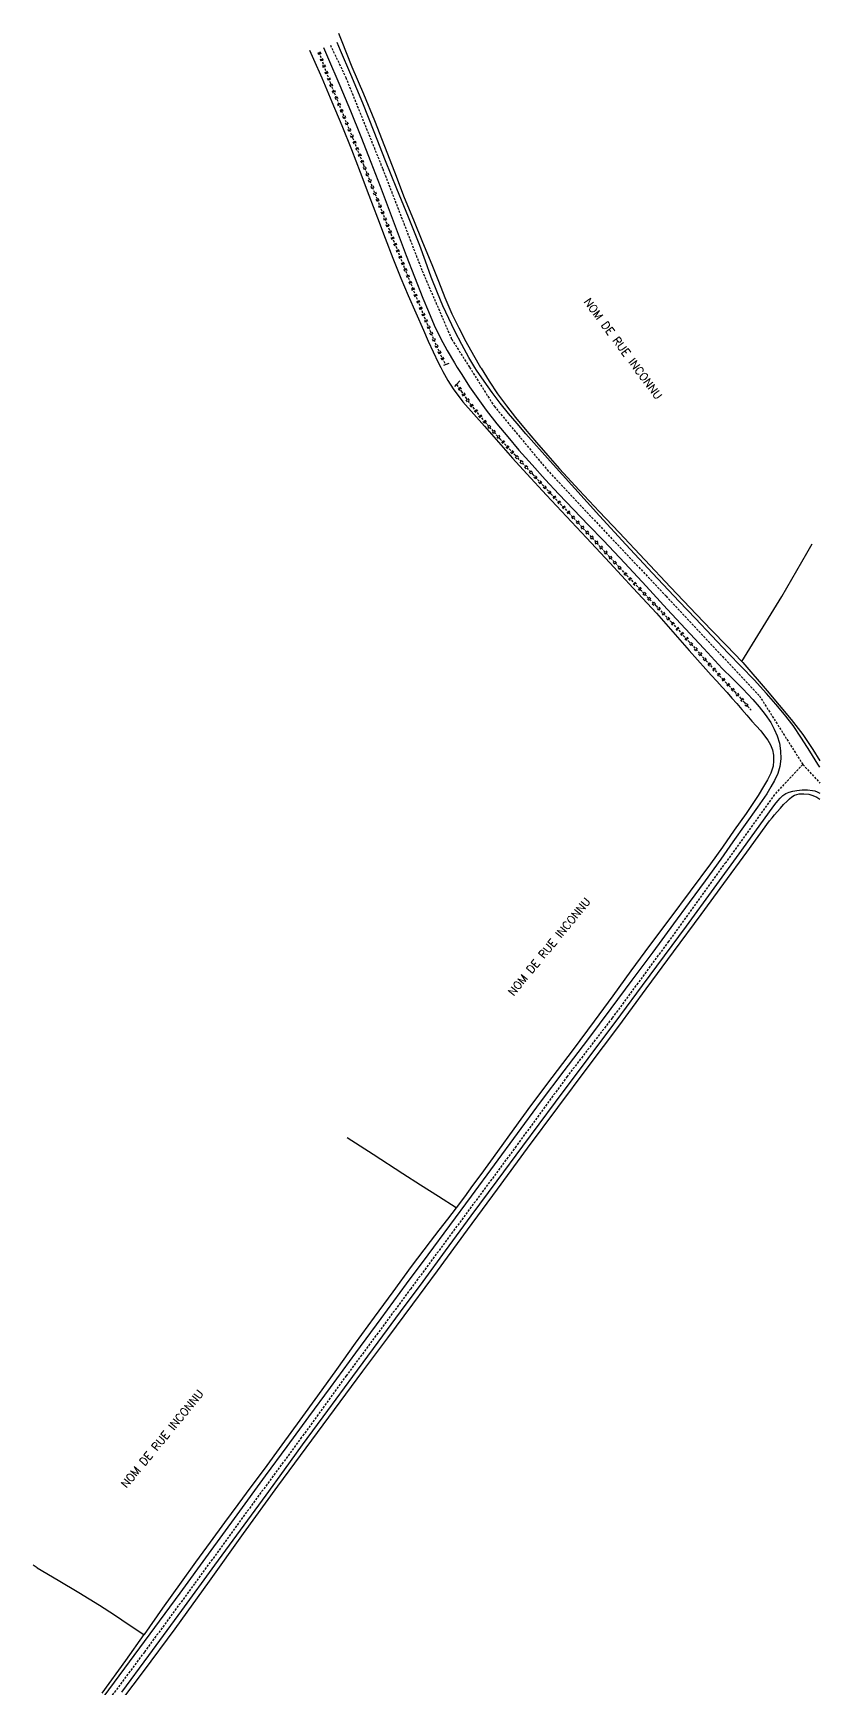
# Model space of a CAD drawing. Header units: millimetres. Extents: x 105000 to 106000, y 138000 to 138784.
# Drawn here: x 105828 to 106000, y 138382 to 138744.1 of the extents above; entities that cross this region are included whole.
import ezdxf
from ezdxf.enums import TextEntityAlignment as Align

# ---------------------------------------------------------------- set-up
doc = ezdxf.new("R2010")
doc.units = ezdxf.units.MM
doc.linetypes.add('DASHED', pattern=[0.75, 0.5, -0.25])
doc.layers.get('0').update_dxf_attribs({"linetype": 'CONTINUOUS'})
for name, color, linetype in [('W0001', 6, 'DASHED'), ('W0008', 7, 'CONTINUOUS'), ('W0120', 7, 'CONTINUOUS'), ('W0220', 5, 'DASHED'), ('W0330', 7, 'CONTINUOUS'), ('W0989', 7, 'CONTINUOUS')]:
    doc.layers.add(name, color=color, linetype=linetype)
doc.styles.get("Standard").update_dxf_attribs({"font": 'romans.shx', "width": 0.85})

# ---------------------------------------------------------------- blocks, each defined once
blk = doc.blocks.new('t220o')
at = {"color": 0, "linetype": 'Continuous'}
for p, q in [((-0.25, 0.25), (0.25, 0.25)), ((-0.25, -0.25), (0.25, -0.25))]:
    blk.add_line(p, q, dxfattribs=at)

msp = doc.modelspace()

# ---------------------------------------------------------------- linework, layer by layer
at = {"layer": 'W0001'}
for points in [[(105893, 138741.48), (105896.37, 138734.42), (105904.45, 138714.4), (105913.07, 138692.11), (105919.52, 138677.16), (105923.42, 138671)], [(105923.42, 138671), (105928.82, 138662.49), (105940.37, 138648.62), (105953.19, 138634.95), (105966.39, 138620.96), (105978.7, 138607.78), (105986.79, 138599.17), (105996.27, 138584.15)], [(105996.27, 138584.15), (105990.07, 138577.56), (105979.41, 138562.73), (105966.91, 138545.45), (105954.58, 138528.67), (105944.76, 138515.92), (105933.62, 138500.67), (105919.73, 138481.9), (105910.56, 138469.49), (105896.49, 138450.48), (105886.72, 138437.01), (105875.59, 138421.86), (105863.32, 138404.99), (105852.35, 138390.05), (105838.98, 138372.08), (105833.61, 138364.77)], [(105996.27, 138584.15), (106000, 138580.09)]]:
    msp.add_lwpolyline(points, dxfattribs=at)
at = {"layer": 'W0008'}
for points in [[(105924.61, 138671), (105923.29, 138673.19), (105921.72, 138676.02), (105920.23, 138678.9), (105918.89, 138681.67), (105917.62, 138684.47), (105916.4, 138687.3), (105915.06, 138690.73), (105913.8, 138694.21), (105912.55, 138697.68), (105910.05, 138703.85), (105907.56, 138710.02), (105905.07, 138716.2), (105902.58, 138722.49), (105900.09, 138728.78), (105897.51, 138735.04), (105895.21, 138740.31), (105894.48, 138742.01)], [(105891.53, 138740.93), (105892.4, 138738.93), (105895.09, 138732.67), (105897.39, 138727.1), (105899.64, 138721.5), (105901.85, 138715.89), (105903.87, 138710.65), (105905.85, 138705.39), (105907.85, 138700.13), (105909.61, 138695.46), (105911.39, 138690.79), (105913.24, 138686.15), (105914.47, 138683.19), (105915.73, 138680.24), (105917.11, 138677.35), (105918.56, 138674.65), (105920.12, 138672.01), (105920.75, 138671)], [(105920.75, 138671), (105921.74, 138669.41), (105923.45, 138666.77), (105925.23, 138664.16), (105927.08, 138661.61), (105929.38, 138658.65), (105931.78, 138655.77), (105934.22, 138652.91), (105937.08, 138649.67), (105939.99, 138646.47), (105942.91, 138643.27), (105946.18, 138639.89), (105949.46, 138636.5), (105952.72, 138633.1), (105957.38, 138628.14), (105962, 138623.15), (105966.62, 138618.15), (105970.62, 138613.83), (105974.62, 138609.5), (105978.62, 138605.17), (105980.89, 138602.93), (105983.16, 138600.68), (105985.33, 138598.35), (105986.73, 138596.75), (105988.08, 138595.11), (105989.25, 138593.36), (105990.02, 138591.9), (105990.68, 138590.38), (105991.15, 138588.82), (105991.41, 138587.12), (105991.45, 138585.38), (105991.26, 138583.69), (105990.78, 138582.16), (105990.08, 138580.67), (105989.3, 138579.23), (105988.38, 138577.73), (105987.36, 138576.27), (105986.34, 138574.82), (105983.67, 138571.02), (105981, 138567.22), (105978.32, 138563.42), (105974.9, 138558.7), (105971.46, 138553.98), (105968.02, 138549.27), (105963.47, 138543.11), (105958.91, 138536.95), (105954.34, 138530.81), (105949.2, 138523.96), (105944.04, 138517.14), (105938.88, 138510.31), (105933.86, 138503.44), (105928.83, 138496.57), (105923.79, 138489.72), (105919.05, 138483.32), (105914.29, 138476.93), (105909.54, 138470.55), (105904.02, 138463), (105898.51, 138455.45), (105892.98, 138447.9), (105888.25, 138441.46), (105883.51, 138435.02), (105878.77, 138428.57), (105872.55, 138420.02), (105866.33, 138411.45), (105860.1, 138402.9), (105854.59, 138395.39), (105849.05, 138387.89), (105843.51, 138380.4)], [(106000, 138583.53), (105999.57, 138584.21), (105997.8, 138587.06), (105996.02, 138589.92), (105994.13, 138592.69), (105992.29, 138595.06), (105990.35, 138597.37), (105988.37, 138599.64), (105985.63, 138602.65), (105982.81, 138605.59), (105979.99, 138608.53), (105976.4, 138612.29), (105972.81, 138616.04), (105969.22, 138619.79), (105963.41, 138626.02), (105957.61, 138632.24), (105951.84, 138638.5), (105946.45, 138644.47), (105941.08, 138650.48), (105935.71, 138656.48), (105933.84, 138658.69), (105931.96, 138660.9), (105930.14, 138663.15), (105928.34, 138665.53), (105926.61, 138667.95), (105924.96, 138670.42), (105924.61, 138671)], [(105847.41, 138381.27), (105853.32, 138389.31), (105860.55, 138399.15), (105867.76, 138409.01), (105874.97, 138418.86), (105878.96, 138424.36), (105882.95, 138429.86), (105886.95, 138435.36), (105892.43, 138442.85), (105897.93, 138450.32), (105903.42, 138457.79), (105908.34, 138464.45), (105913.26, 138471.11), (105918.18, 138477.77), (105923.81, 138485.41), (105929.44, 138493.06), (105935.08, 138500.69), (105942.2, 138510.27), (105949.33, 138519.83), (105956.46, 138529.39), (105961.26, 138535.85), (105966.05, 138542.31), (105970.83, 138548.79), (105976.9, 138557.1), (105982.93, 138565.43), (105988.96, 138573.77), (105989.55, 138574.58), (105990.14, 138575.39), (105990.78, 138576.17), (105991.32, 138576.76), (105991.9, 138577.33), (105992.54, 138577.79), (105993.3, 138578.11), (105994.12, 138578.31), (105994.95, 138578.46), (105996.1, 138578.6), (105997.27, 138578.63), (105998.4, 138578.48), (105998.92, 138578.36), (105999.42, 138578.2), (105999.88, 138577.97), (106000, 138577.86)]]:
    msp.add_lwpolyline(points, dxfattribs=at)
at = {"layer": 'W0120'}
for points in [[(105918.88, 138671.87), (105917.76, 138671.38)], [(105920.24, 138666.8), (105920.61, 138667.23), (105921.28, 138668.02)]]:
    msp.add_lwpolyline(points, dxfattribs=at)
at = {"layer": 'W0220'}
for points in [[(105890.51, 138739.91), (105890.51, 138739.91), (105893, 138733.12), (105895.43, 138727.18), (105897.84, 138721.23), (105900.24, 138715.28), (105903.23, 138707.77), (105906.2, 138700.26), (105909.2, 138692.75), (105910.93, 138688.43), (105912.68, 138684.11), (105914.47, 138679.8), (105915.31, 138677.77), (105916.17, 138675.74), (105917.09, 138673.74), (105917.45, 138673.04), (105917.81, 138672.34), (105918.17, 138671.64)], [(105920.61, 138667.23), (105921.63, 138665.77), (105922.64, 138664.3), (105923.68, 138662.86), (105926.77, 138659.05), (105930.06, 138655.4), (105933.38, 138651.78), (105937.27, 138647.55), (105941.21, 138643.36), (105945.15, 138639.17), (105949.18, 138634.81), (105953.21, 138630.44), (105957.24, 138626.08)], [(105957.24, 138626.08), (105960.71, 138622.45), (105964.19, 138618.83), (105967.63, 138615.17), (105971.37, 138611.05), (105975.07, 138606.9), (105978.81, 138602.78), (105980.1, 138601.4), (105981.4, 138600.02), (105982.68, 138598.63), (105983.44, 138597.77), (105984.2, 138596.9), (105984.95, 138596.04)]]:
    msp.add_lwpolyline(points, dxfattribs=at)
at = {"layer": 'W0330'}
for points in [[(105894.81, 138744.1), (105895.33, 138742.6), (105897.71, 138736.69), (105900.22, 138730.84), (105902.68, 138724.96), (105904.86, 138719.37), (105906.99, 138713.76), (105909.17, 138708.16), (105911.15, 138703.26), (105913.17, 138698.37), (105915.18, 138693.48), (105916.61, 138689.87), (105918.04, 138686.26), (105919.58, 138682.71), (105921.06, 138679.65), (105922.63, 138676.63), (105924.28, 138673.66), (105925.84, 138671)], [(105888.45, 138740.4), (105889.34, 138738.4), (105891.14, 138734.29), (105893.33, 138729.09), (105895.48, 138723.88), (105897.59, 138718.64), (105899.52, 138713.67), (105901.41, 138708.67), (105903.3, 138703.68), (105904.98, 138699.28), (105906.65, 138694.88), (105908.4, 138690.51), (105910, 138686.69), (105911.66, 138682.89), (105913.34, 138679.11), (105914.39, 138676.74), (105915.45, 138674.37), (105916.58, 138672.05), (105917.13, 138671)], [(105917.13, 138671), (105917.61, 138670.09), (105918.68, 138668.16), (105919.84, 138666.3), (105921.98, 138663.46), (105924.35, 138660.79), (105926.73, 138658.13), (105929.77, 138654.63), (105932.84, 138651.17), (105935.94, 138647.72), (105940.26, 138643.02), (105944.62, 138638.35), (105948.99, 138633.69)], [(105925.84, 138671), (105925.96, 138670.79), (105927.71, 138667.97), (105929.55, 138665.21), (105931.48, 138662.59), (105933.5, 138660.04), (105935.56, 138657.51), (105938.03, 138654.59), (105940.55, 138651.71), (105943.07, 138648.83), (105947.41, 138644.17), (105951.76, 138639.51), (105956.11, 138634.85), (105961.73, 138628.88), (105967.36, 138622.92), (105973.02, 138616.98), (105976.33, 138613.54), (105979.64, 138610.11), (105982.96, 138606.67), (105985.88, 138611.42), (105988.8, 138616.16), (105991.69, 138620.92), (105997.15, 138630.33), (105998.33, 138632.42)], [(105948.99, 138633.69), (105954.1, 138628.22), (105959.21, 138622.74), (105964.26, 138617.23), (105967.87, 138613.17), (105971.46, 138609.08), (105975.04, 138605), (105976.26, 138603.69), (105977.47, 138602.38), (105978.68, 138601.06), (105979.74, 138599.86), (105980.79, 138598.66), (105981.83, 138597.46), (105982.94, 138596.18), (105984.05, 138594.91), (105985.16, 138593.63), (105986.11, 138592.58), (105987.07, 138591.54), (105987.93, 138590.44), (105988.6, 138589.46), (105989.21, 138588.44), (105989.64, 138587.37), (105989.86, 138586.19), (105989.9, 138584.97), (105989.79, 138583.78), (105989.3, 138582.25), (105988.52, 138580.78), (105987.69, 138579.34), (105986.5, 138577.33), (105985.2, 138575.39), (105983.9, 138573.45), (105981.29, 138569.76), (105978.69, 138566.08), (105976.06, 138562.41), (105971.65, 138556.44), (105967.17, 138550.5), (105962.73, 138544.55), (105958.71, 138539.05), (105954.72, 138533.53), (105950.7, 138528.04), (105946.06, 138521.85), (105941.38, 138515.69), (105936.74, 138509.5), (105933.11, 138504.5), (105929.51, 138499.48), (105925.88, 138494.47), (105924.1, 138492.04), (105922.31, 138489.61), (105920.52, 138487.18), (105916.62, 138489.67), (105912.73, 138492.16), (105908.84, 138494.65), (105902.35, 138498.85), (105896.69, 138502.53)], [(105982.96, 138606.67), (105983.13, 138606.42), (105984.91, 138604.38), (105986.7, 138602.33), (105988.46, 138600.28), (105991.13, 138597.15), (105993.76, 138593.98), (105996.25, 138590.73), (105998.48, 138587.4), (106000, 138584.93)], [(105845.13, 138376.55), (105852.13, 138385.82), (105859.07, 138395.14), (105866.59, 138405.51), (105874.03, 138415.94), (105881.53, 138426.33), (105887.71, 138434.73), (105893.92, 138443.11), (105900.13, 138451.48), (105905.57, 138458.79), (105911.01, 138466.09), (105916.44, 138473.41), (105922.99, 138482.35), (105929.51, 138491.3), (105936.07, 138500.23), (105942.7, 138509.15), (105949.37, 138518.05), (105956.03, 138526.95), (105962.04, 138535.06), (105968.04, 138543.18), (105974.04, 138551.32), (105979.03, 138558.14), (105984.01, 138564.97), (105989, 138571.8), (105989.56, 138572.47), (105990.12, 138573.13), (105990.69, 138573.79), (105991.38, 138574.58), (105992.08, 138575.37), (105992.83, 138576.11), (105993.35, 138576.61), (105993.9, 138577.08), (105994.49, 138577.45), (105995.47, 138577.71), (105996.53, 138577.76), (105997.56, 138577.64), (105998.48, 138577.38), (105999.37, 138576.99), (106000, 138576.6)], [(105920.52, 138487.18), (105918.62, 138484.73), (105916.71, 138482.29), (105914.82, 138479.83), (105910.7, 138474.35), (105906.63, 138468.83), (105902.59, 138463.3), (105898.44, 138457.56), (105894.32, 138451.81), (105890.19, 138446.06), (105886.3, 138440.72), (105882.41, 138435.39), (105878.5, 138430.07), (105875.63, 138426.18), (105872.75, 138422.29), (105869.88, 138418.4), (105866.7, 138414.05), (105863.54, 138409.71), (105860.39, 138405.35), (105856.32, 138399.63), (105852.29, 138393.89), (105852.25, 138393.85), (105848.22, 138388.18), (105843.05, 138381.07)], [(105828.93, 138408.47), (105828.04, 138409.01)], [(105828.93, 138408.47), (105833.48, 138405.76), (105838.04, 138403.06), (105842.55, 138400.27), (105845.8, 138398.16), (105849.03, 138396), (105852.25, 138393.85)]]:
    msp.add_lwpolyline(points, dxfattribs=at)

# ---------------------------------------------------------------- block references
at = {"layer": 'W0220'}
for p, rotation in [((105890.58, 138739.74), 290.1085994316118), ((105891.09, 138738.33), 290.1085994316118), ((105891.61, 138736.92), 290.1085994316118), ((105892.12, 138735.51), 290.1085994316118), ((105892.64, 138734.1), 290.1085994316118), ((105893.17, 138732.7), 292.2159642132905), ((105893.74, 138731.31), 292.2159642132905), ((105894.31, 138729.92), 292.2159642132905), ((105894.87, 138728.54), 292.2159642132905), ((105895.44, 138727.15), 292.0717018799181), ((105896, 138725.76), 292.0717018799181), ((105896.57, 138724.37), 292.0717018799181), ((105897.13, 138722.98), 292.0717018799181), ((105897.69, 138721.59), 292.0717018799181), ((105898.26, 138720.2), 291.9473392044691), ((105898.82, 138718.8), 291.9473392044691), ((105899.38, 138717.41), 291.9473392044691), ((105899.94, 138716.02), 291.9473392044691), ((105900.5, 138714.63), 291.7237283750896), ((105901.05, 138713.24), 291.7237283750896), ((105901.61, 138711.84), 291.7237283750896), ((105902.16, 138710.45), 291.7237283750896), ((105902.72, 138709.06), 291.7237283750896), ((105903.27, 138707.66), 291.5802015272358), ((105903.82, 138706.27), 291.5802015272358), ((105904.37, 138704.87), 291.5802015272358), ((105904.93, 138703.48), 291.5802015272358), ((105905.48, 138702.08), 291.5802015272358), ((105906.03, 138700.69), 291.5802015272358), ((105906.58, 138699.29), 291.7711249157086), ((105907.14, 138697.9), 291.7711249157086), ((105907.7, 138696.51), 291.7711249157086), ((105908.25, 138695.12), 291.7711249157086), ((105908.81, 138693.72), 291.7711249157086), ((105909.37, 138692.33), 291.8698986511911), ((105909.93, 138690.94), 291.8698986511911), ((105910.48, 138689.55), 291.8698986511911), ((105911.04, 138688.15), 291.9863075750823), ((105911.61, 138686.76), 291.9863075750823), ((105912.17, 138685.37), 291.9863075750823), ((105912.73, 138683.98), 292.559342591841), ((105913.31, 138682.6), 292.559342591841), ((105913.88, 138681.21), 292.559342591841), ((105914.46, 138679.83), 292.559342591841), ((105915.03, 138678.44), 292.6418740811324), ((105915.61, 138677.06), 292.9118409132573), ((105916.2, 138675.68), 294.7369591454627), ((105916.83, 138674.32), 294.7369591454627), ((105917.48, 138672.97), 297.4099645542268), ((105921.26, 138666.29), 304.7154856026481), ((105922.12, 138665.06), 304.7602253714472), ((105922.98, 138663.83), 305.8144668434726), ((105923.87, 138662.63), 309.0303600917513), ((105924.82, 138661.46), 309.0303600917513), ((105925.76, 138660.3), 309.0303600917513), ((105926.71, 138659.13), 309.0303600917513), ((105927.71, 138658.01), 312.0296916939175), ((105928.71, 138656.9), 312.0296916939175), ((105929.71, 138655.79), 312.0296916939175), ((105930.73, 138654.68), 312.5663321008883), ((105931.74, 138653.57), 312.5663321008883), ((105932.75, 138652.47), 312.5663321008883), ((105933.77, 138651.36), 312.5894148961438), ((105934.78, 138650.26), 312.5894148961438), ((105935.8, 138649.15), 312.5894148961438), ((105936.81, 138648.05), 312.5894148961438), ((105937.84, 138646.95), 313.2314340099784), ((105938.86, 138645.86), 313.2314340099784), ((105939.89, 138644.77), 313.2314340099784), ((105940.92, 138643.67), 313.2314340099784), ((105941.95, 138642.58), 313.1469386604545), ((105942.97, 138641.49), 313.1469386604545), ((105944, 138640.39), 313.1469386604545), ((105945.02, 138639.3), 313.1469386604545), ((105946.04, 138638.2), 312.7895375883691), ((105947.06, 138637.1), 312.7895375883691), ((105948.08, 138636), 312.7895375883691), ((105949.1, 138634.89), 312.7895375883691), ((105950.12, 138633.79), 312.7142972853069), ((105951.13, 138632.69), 312.7142972853069), ((105952.15, 138631.59), 312.7142972853069), ((105953.17, 138630.49), 312.7142972853069), ((105954.19, 138629.38), 312.7077543835761), ((105955.2, 138628.28), 312.7077543835761), ((105956.22, 138627.18), 312.7077543835761), ((105957.5, 138625.81), 313.789364908721), ((105958.54, 138624.72), 313.789364908721), ((105959.57, 138623.64), 313.789364908721), ((105960.61, 138622.56), 313.789364908721), ((105961.65, 138621.48), 313.7893649084912), ((105962.69, 138620.39), 313.7893649084912), ((105963.73, 138619.31), 313.7893649084912), ((105964.76, 138618.22), 313.288741087227), ((105965.79, 138617.13), 313.288741087227), ((105966.82, 138616.04), 313.288741087227), ((105967.84, 138614.94), 312.2397533978666), ((105968.85, 138613.83), 312.2397533978666), ((105969.86, 138612.72), 312.2397533978666), ((105970.87, 138611.61), 312.2397533978666), ((105971.87, 138610.5), 311.6933827134039), ((105972.87, 138609.38), 311.6933827134039), ((105973.86, 138608.26), 311.6933827134039), ((105974.86, 138607.14), 311.6933827134039), ((105975.87, 138606.02), 312.1961247526216), ((105976.87, 138604.91), 312.1961247526216), ((105977.88, 138603.8), 312.1961247526216), ((105978.89, 138602.69), 313.2007242755088), ((105979.92, 138601.6), 313.2007242755088), ((105980.95, 138600.51), 313.3719868012429), ((105981.97, 138599.41), 312.5997855392702), ((105982.98, 138598.3), 311.4677054159572), ((105983.97, 138597.17), 311.0123589829455)]:
    msp.add_blockref('t220o', p, dxfattribs=dict(at, rotation=rotation))

# ---------------------------------------------------------------- texts
at = {"layer": 'W0989'}
for rotation, p in [(306.5194, (105949.02, 138685.84)), (50.6741, (105932.36, 138533.96)), (50.6741, (105847.75, 138426.32))]:
    msp.add_text('NOM DE RUE INCONNU', height=1.75, rotation=rotation, dxfattribs=at).set_placement(p, align=Align.MIDDLE_LEFT)

doc.saveas('drawing.dxf')
